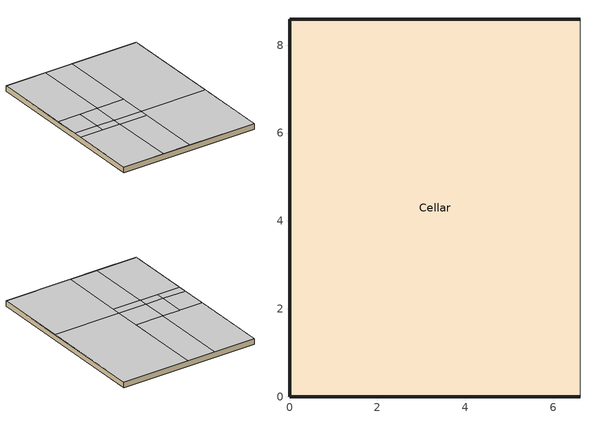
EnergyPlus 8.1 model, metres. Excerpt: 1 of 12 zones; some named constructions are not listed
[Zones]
Cellar
 floor ground (FLOOR_RandomU): 0,8.59 6.61,8.59 6.61,0 0,0 z-0.27
 wall outside (CAVITY_RandomU): 6.61,8.59 0,8.59 0,0 6.61,0 z-0.27:0
 wall adiabatic (CAVITY_RandomU): 6.61,0 6.61,8.59 z-0.27:0
 ceiling to Dining (Suspended_Wooden_Ceiling): 3.36,8.59 3.36,3.57 6.61,3.57 6.61,8.59 z0
 ceiling to Hall (Suspended_Wooden_Ceiling): 0,3.15 0,0 1.99,0 1.99,3.15 z0; 1.99,4.81 1.99,3.57 3.36,3.57 3.36,4.81 z0; 1.13,3.57 1.13,3.15 1.99,3.15 1.99,3.57 z0; 1.13,4.81 1.13,3.57 1.99,3.57 1.99,4.81 z0
 ceiling to Living (Suspended_Wooden_Ceiling): 3.36,3.57 3.36,0 6.61,0 6.61,3.57 z0; 1.99,3.57 1.99,3.15 3.36,3.15 3.36,3.57 z0; 1.99,3.15 1.99,0 3.36,0 3.36,3.15 z0
 ceiling to Kitchen (Suspended_Wooden_Ceiling): 0,8.59 0,4.81 1.99,4.81 1.99,8.59 z0; 1.99,8.59 1.99,4.81 3.36,4.81 3.36,8.59 z0
 ceiling to Staircase (Suspended_Wooden_Ceiling): 0,3.57 0,3.15 1.13,3.15 1.13,3.57 z0; 0,4.81 0,3.57 1.13,3.57 1.13,4.81 z0
[Material]
Spruce_0.05: Rough, 0.05, 0.09, 455, 1500, 0.9, 0.7, 0.7
Spruce_0.0125: Rough, 0.0125, 0.09, 455, 1500, 0.9, 0.7, 0.7
Gypsum_0.01: Rough, 0.01, 0.2, 850, 850, 0.9, 0.6, 0.7
Concrete_0.01: Rough, 0.01, 1.6, 2300, 850, 0.9, 0.7, 0.7
AirGapRoof_0.0001: Rough, 0.154822, 0.02485, 1.204, 1004, 0.9, 0.7, 0.7
AirGap_0.1: Rough, 0.1, 0.02485, 1.204, 1004, 0.9, 0.7, 0.7
[Construction]
Suspended_Wooden_Ceiling: Spruce_0.05, AirGap_0.1, Gypsum_0.01
LoftCeiling_RandomU: Gypsum_0.01, AirGapRoof_0.0001, Spruce_0.0125, Concrete_0.01
[Schedule:Compact]
Window_temperatureX_Bedroom1_Window_Temperature_: Thermal, Through: 12/31, For: AllDays, Until: 24:00, 22
Window_opening_family_Bedroom1_Window_: Control, Through: 04/30, For: AllDays, Until: 24:00, 0, Through: 09/30, For: AllDays, Until: 08:00, 1, Until: 22:00, 0, Until: 24:00, 1, Through: 12/31, For: AllDays, Until: 24:00, 0
Doors_AWESOME_Bedroom1_Door_TopHall: Control, Through: 12/31, For: AllDays, Until: 24:00, 0
[AirflowNetwork:MultiZone:Surface]
Attic_PitchCeiling_L3_pu: Attic_PitchCeiling_L3_pu_Crack, Attic_PitchCeiling_L3_pu_extN, 1, Constant, , 1, 0, 100, 0, 300000
Attic_PitchCeiling_L3_pd: Attic_PitchCeiling_L3_pd_Crack, Attic_PitchCeiling_L3_pd_extN, 1, Constant, , 1, 0, 100, 0, 300000
Attic_Side_L4_pu: Attic_Side_L4_pu_Crack, Attic_Side_L4_pu_extN, 1, Constant, , 1, 0, 100, 0, 300000
Attic_Side_L4_pd: Attic_Side_L4_pd_Crack, Attic_Side_L4_pd_extN, 1, Constant, , 1, 0, 100, 0, 300000
Bedroom1_Floor: Bedroom1_Floor_Crack, , 1, Constant, , 1, 0, 100, 0, 300000
Bedroom1_L1: Bedroom1_L1_Crack, , 1, Constant, , 1, 0, 100, 0, 300000
Bedroom1_L3_window: Bedroom1_L3_window_Opening, Bedroom1_L3_window_extN, 1, Temperature, Window_temperatureX_Bedroom1_Window_Temperature_, 1, 0, 100, 0, 300000, Window_opening_family_Bedroom1_Window_
Bedroom1_L4: Bedroom1_L4_Crack, , 1, Constant, , 1, 0, 100, 0, 300000
Bedroom1_Floor_q1: Bedroom1_Floor_q1_Crack, , 1, Constant, , 1, 0, 100, 0, 300000
Bedroom1_Floor_qa010: Bedroom1_Floor_qa010_Crack, , 1, Constant, , 1, 0, 100, 0, 300000
Bedroom1_Floor_qa100: Bedroom1_Floor_qa100_Crack, , 1, Constant, , 1, 0, 100, 0, 300000
Bedroom1_L4_qc010: Bedroom1_L4_qc010_Crack, , 1, Constant, , 1, 0, 100, 0, 300000
Bedroom1_door_TopHall: Bedroom1_door_TopHall_Opening, , 1, Constant, , 1, 0, 100, 0, 300000, Doors_AWESOME_Bedroom1_Door_TopHall
Bedroom1_Floor_q1_qc010: Bedroom1_Floor_q1_qc010_Crack, , 1, Constant, , 1, 0, 100, 0, 300000
Bedroom1_Floor_qa100_qc010: Bedroom1_Floor_qa100_qc010_Crack, , 1, Constant, , 1, 0, 100, 0, 300000
Bedroom1_L3_pu: Bedroom1_L3_pu_Crack, Bedroom1_L3_pu_extN, 1, Constant, , 1, 0, 100, 0, 300000
Bedroom1_L3_pd: Bedroom1_L3_pd_Crack, Bedroom1_L3_pd_extN, 1, Constant, , 1, 0, 100, 0, 300000
[AirflowNetwork:MultiZone:ExternalNode]
Living_L3_window_extN: 1.15, L3
Living_L1_qc100_pu_extN; Dining_L1_pu_extN; Kitchen_L1_pu_extN: 2.25, L1
Living_L1_qc100_pd_extN; Dining_L1_pd_extN; Kitchen_L1_pd_extN: 0.05, L1
Living_L3_pu_extN; Hall_L3_pu_extN; Dining_L3_pu_extN: 2.25, L3
Living_L3_pd_extN; Hall_L3_pd_extN; Dining_L3_pd_extN: 0.05, L3
Bedroom2_L1_window_extN; Bath1_L1_window_extN: 3.45, L1
Bedroom2_L1_pu_extN; Bath1_L1_pu_extN; TopHall+_L1_pu_extN: 4.55, L1
Bedroom2_L1_pd_extN; Bath1_L1_pd_extN; TopHall+_L1_pd_extN: 2.35, L1
Cellar_L1_extN: 0, L1
Cellar_L3_extN: 0, L3
Cellar_L4_extN: 0, L4
Hall_L4_window_extN: 1.15, L4
Hall_L4_pu_extN; Kitchen_L4_pu_extN: 2.25, L4
Hall_L4_pd_extN; Kitchen_L4_pd_extN; Staircase_L4_pd_extN: 0.05, L4
Dining_L1_window_extN; Kitchen_L1_window_extN: 1.15, L1
Bedroom3_L3_window_extN; Bedroom1_L3_window_extN: 3.45, L3
Bedroom3_L3_pu_extN; Bath1_L3_pu_extN; Bedroom1_L3_pu_extN: 4.55, L3
Bedroom3_L3_pd_extN; Bath1_L3_pd_extN; Bedroom1_L3_pd_extN: 2.35, L3
Bedroom3_L4_pu_extN; Bath1_L4_pu_extN; Staircase_L4_pu_extN; TopHall+_L4_pu_extN: 4.55, L4
Bedroom3_L4_pd_extN; Bath1_L4_pd_extN; TopHall+_L4_pd_extN: 2.35, L4
TopHall+_L4_window_extN: 3.45, L4
Attic_PitchCeiling_L1_extN: 5.48462, L1
Attic_PitchCeiling_L3_extN: 5.48462, L3
Attic_PitchCeiling_L1_pu_extN: 6.31923, L1
Attic_PitchCeiling_L1_pd_extN: 4.65, L1
Attic_PitchCeiling_L3_pu_extN: 6.31923, L3
Attic_PitchCeiling_L3_pd_extN: 4.65, L3
Attic_Side_L4_pu_extN: 6.31923, L4
Attic_Side_L4_pd_extN: 4.65048, L4
[AirflowNetwork:MultiZone:Component:DetailedOpening]
Living_L3_window_Opening; Bedroom2_L1_window_Opening; Hall_L4_window_Opening; Dining_L1_window_Opening; Kitchen_L1_window_Opening; Bedroom3_L3_window_Opening; Bath1_L1_window_Opening; TopHall+_L4_window_Opening; Bedroom1_L3_window_Opening: 1e-08, 0.66, HorizontallyPivoted, 0, 2, 0, 0.6, 0, 0, 0, 1, 0.5, 1, 0.33333, 0.66666
Living_door_Hall_Opening; Bedroom2_door_TopHall_Opening; Dining_door_Hall_Opening; Kitchen_door_Hall_Opening; Bedroom3_door_TopHall_Opening; Staircase_door_TopHall_Opening; Staircase_door_Hall_Opening; Bedroom1_door_TopHall_Opening: 0.009, 0.5, NonPivoted, 0, 2, 0, 0.001, 0, 0, 0, 1, 0.78, 1, 1, 0
[AirflowNetwork:MultiZone:Surface:Crack]
Living_Ceiling_Crack: 0.000123937, 0.66, RCC1
Living_L1_qc100_pu_Crack; Living_L1_qc100_pd_Crack; Dining_L1_pu_Crack; Dining_L1_pd_Crack; Dining_L3_pu_Crack; Dining_L3_pd_Crack: 0.00172696, 0.66, RCC1
Living_L3_pu_Crack; Living_L3_pd_Crack: 0.00245116, 0.66, RCC1
Bedroom2_Floor_Crack: 0.00564544, 0.66, RCC1
Bedroom2_Floor_qa010_Crack: 0.000313003, 0.66, RCC1
Bedroom2_L4_qa001_Crack: 0.00118372, 0.66, RCC1
Bedroom2_Floor_qa010_qc010_Crack: 0.00093901, 0.66, RCC1
Bedroom2_L1_pu_Crack; Bedroom2_L1_pd_Crack; Bedroom1_L3_pu_Crack; Bedroom1_L3_pd_Crack: 0.00210995, 0.66, RCC1
Cellar_Ceiling_Crack: 0.00751157, 0.66, RCC1
Cellar_Ceiling_q1_Crack; Bedroom3_Floor_Crack: 0.00288342, 0.66, RCC1
Cellar_Ceiling_qa100_Crack: 0.00533181, 0.66, RCC1
Cellar_Ceiling_qa010_Crack: 0.000782572, 0.66, RCC1
Cellar_Ceiling_q1_q2_Crack: 0.000263049, 0.66, RCC1
Cellar_Ceiling_q1_qc100_Crack: 0.00197287, 0.66, RCC1
Cellar_Ceiling_q1_qc010_Crack: 0.000166935, 0.66, RCC1
Cellar_Ceiling_qa010_qa010_Crack: 0.000496632, 0.66, RCC1
Cellar_Ceiling_qa010_qb010_Crack: 0.00346011, 0.66, RCC1
Cellar_Ceiling_qa010_qc010_Crack: 0.00236744, 0.66, RCC1
Cellar_Ceiling_q1_qc010_qa010_Crack: 0.000217522, 0.66, RCC1
Cellar_Ceiling_qa010_qa010_qa010_Crack: 0.000647127, 0.66, RCC1
Hall_L2_Crack; Bedroom1_L4_Crack: 0.00394574, 0.66, RCC1
Hall_L1_qa001_Crack; Kitchen_L3_qa001_Crack; Bedroom3_L1_Crack; Staircase_L1_Crack: 0.00141389, 0.66, RCC1
Hall++_L1_Crack; Hall++_L3_Crack: 0.00170982, 0.66, RCC1
Hall++_Ceiling_Crack: 0.000368712, 0.66, RCC1
Hall+_L1_Crack: 0.00108508, 0.66, RCC1
Hall+_L4_Crack; Staircase_L2_qc001_Crack; Bedroom1_L4_qc010_Crack: 0.00209124, 0.66, RCC1
Hall+_Ceiling_Crack: 0.000663567, 0.66, RCC1
Hall+_L2_qa001_Crack: 0.000526099, 0.66, RCC1
Hall_L3_pu_Crack; Hall_L3_pd_Crack: 0.00105846, 0.66, RCC1
Hall_L4_pu_Crack; Hall_L4_pd_Crack; Bedroom3_L4_pu_Crack; Bedroom3_L4_pd_Crack: 0.00167125, 0.66, RCC1
Dining_L4_Crack: 0.00156514, 0.66, RCC1
Dining_L4_qc010_Crack: 0.00473489, 0.66, RCC1
Kitchen_Ceiling_qa100_Crack: 0.00114388, 0.66, RCC1
Kitchen_L1_pd_Crack: 0.00178266, 0.66, RCC1
Kitchen_L4_pu_Crack; Kitchen_L4_pd_Crack: 0.0020055, 0.66, RCC1
Bedroom3_Floor_qc100_Crack: 0.000929525, 0.66, RCC1
Bedroom3_L1_qc100_Crack: 0.00189067, 0.66, RCC1
Bedroom3_L3_pu_Crack; Bedroom3_L3_pd_Crack; Bath1_L1_pd_Crack; Bath1_L3_pu_Crack; Bath1_L3_pd_Crack; TopHall+_L1_pu_Crack; TopHall+_L1_pd_Crack: 0.00139967, 0.66, RCC1
Bath1_Floor_Crack; Attic_Floor_Crack: 0.00343165, 0.66, RCC1
Bath1_L2_Crack: 0.00355117, 0.66, RCC1
Bath1_L4_pu_Crack; Bath1_L4_pd_Crack: 0.00150412, 0.66, RCC1
Staircase_L4_pu_Crack; Staircase_L4_pd_Crack: 0.00185588, 0.66, RCC1
TopHall+_L4_pu_Crack; TopHall+_L4_pd_Crack: 0.000501374, 0.66, RCC1
Attic_Floor_qa100_Crack: 0.00381295, 0.66, RCC1
Attic_Floor_qb100_Crack: 0.00879426, 0.66, RCC1
Attic_Floor_qc100_Crack: 0.00517309, 0.66, RCC1
Attic_Floor_qa100_qc010_Crack: 0.000864648, 0.66, RCC1
Attic_Floor_qb100_qc010_Crack: 0.00172436, 0.66, RCC1
Attic_Floor_qa100_qc010_q2_Crack: 0.000654462, 0.66, RCC1
Attic_Floor_qa100_qc010_qc010_Crack: 0.000489423, 0.66, RCC1
Attic_Floor_qa100_qc010_qc100_Crack: 0.00115622, 0.66, RCC1
Attic_PitchCeiling_L1_pu_Crack; Attic_PitchCeiling_L1_pd_Crack; Attic_PitchCeiling_L3_pu_Crack; Attic_PitchCeiling_L3_pd_Crack: 0.00688541, 0.66, RCC1
Attic_Side_L4_pu_Crack: 9.6351e-05, 0.66, RCC1
Attic_Side_L4_pd_Crack: 0.00331299, 0.66, RCC1
Bedroom1_Floor_Crack: 0.00186613, 0.66, RCC1
Bedroom1_L1_Crack: 0.0049815, 0.66, RCC1
Bedroom1_Floor_q1_Crack: 0.00104334, 0.66, RCC1
Bedroom1_Floor_qa010_Crack: 0.00041386, 0.66, RCC1
Bedroom1_Floor_qa100_Crack: 0.00470454, 0.66, RCC1
Bedroom1_Floor_q1_qc010_Crack: 0.000139113, 0.66, RCC1
Bedroom1_Floor_qa100_qc010_Crack: 0.000627271, 0.66, RCC1
[AirflowNetwork:MultiZone:Surface:EffectiveLeakageArea]
Cellar_L1_ELA; Cellar_L3_ELA: 0.00991124, 1, 4, 0.66
Cellar_L4_ELA: 0.0128846, 1, 4, 0.66
Attic_PitchCeiling_L1_ELA; Attic_PitchCeiling_L3_ELA: 0.066075, 1, 4, 0.66
[AirflowNetwork:MultiZone:Component:ZoneExhaustFan]
Kitchen_L1_pu_ExhaustFan: 0.00178266, 0.66, RCC1
Bath1_L1_pu_ExhaustFan: 0.00139967, 0.66, RCC1
